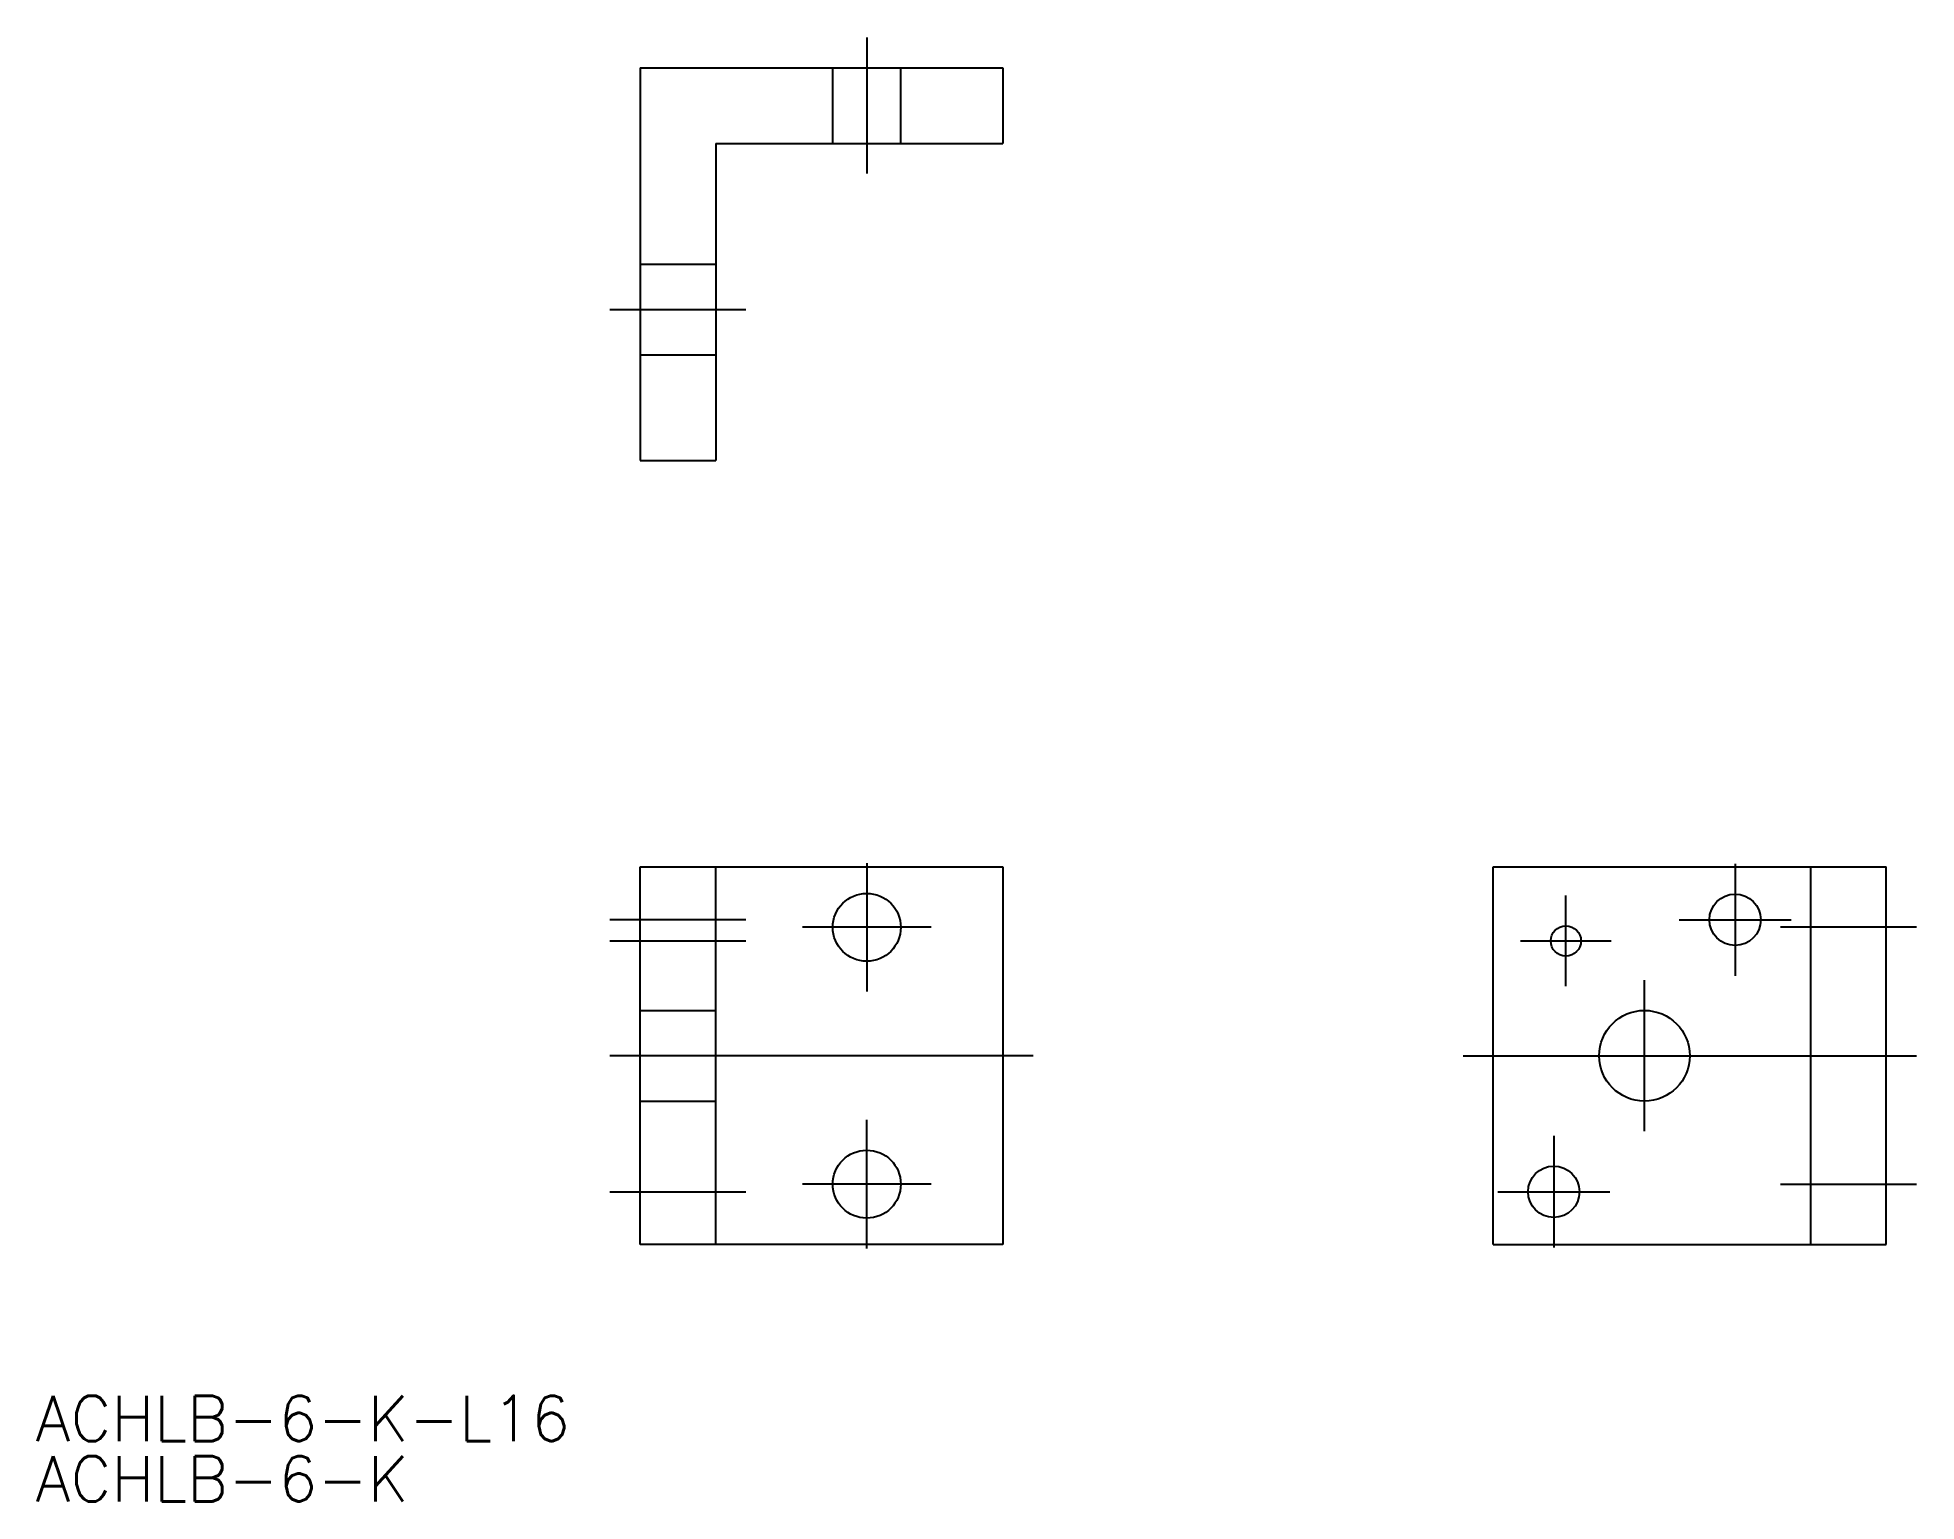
# Model space of a CAD drawing. Extents: x -40 to 84, y -17 to 80.
import ezdxf

# ---------------------------------------------------------------- set-up
doc = ezdxf.new("R2010")
doc.units = 0
doc.linetypes.add('CENTER', pattern=[50.8, 31.75, -6.35, 6.35, -6.35])
doc.linetypes.add('DASHED', pattern=[19.05, 12.7, -6.35])
doc.layers.get('0').update_dxf_attribs({"linetype": 'CONTINUOUS'})
doc.layers.add('CENTER', color=1, linetype='CENTER')
doc.styles.get("Standard").update_dxf_attribs({"font": 'txt.shx', "height": 3, "bigfont": 'bigfont.shx'})

# ---------------------------------------------------------------- blocks, each defined once
blk = doc.blocks.new('*U2')
at = {"color": 7, "linetype": 'CONTINUOUS'}
blk.add_text('ACHLB-6-K-L16', height=3, dxfattribs=at).set_placement((-40, -13))
blk = doc.blocks.new('*U3')
at = {"color": 7, "linetype": 'CONTINUOUS'}
blk.add_text('ACHLB-6-K', height=3, dxfattribs=at).set_placement((-40, -17))

msp = doc.modelspace()

# ---------------------------------------------------------------- linework, layer by layer
at = {"color": 7, "linetype": 'CONTINUOUS'}
for p, q in [((0, 77.89), (0, 51.89)), ((0, 77.89), (24, 77.89)), ((24, 77.89), (24, 72.89)), ((5, 72.89), (5, 51.89)), ((5, 72.89), (24, 72.89)), ((0, 51.89), (5, 51.89)), ((0, 0), (0, 25)), ((0, 25), (24, 25)), ((5, 0), (5, 25)), ((24, 25), (24, 0)), ((56.46, 25), (82.46, 25)), ((56.46, 0), (56.46, 25)), ((77.46, 0), (77.46, 25)), ((82.46, 0), (82.46, 25)), ((24, 0), (0, 0)), ((56.46, 0), (82.46, 0))]:
    msp.add_line(p, q, dxfattribs=at)
at = {"color": 3, "linetype": 'DASHED'}
for p, q in [((12.75, 72.89), (12.75, 77.89)), ((17.25, 72.89), (17.25, 77.89)), ((0, 64.89), (5, 64.89)), ((0, 58.89), (5, 58.89)), ((0, 15.5), (5, 15.5)), ((0, 9.5), (5, 9.5))]:
    msp.add_line(p, q, dxfattribs=at)
at = {"color": 7, "linetype": 'CONTINUOUS'}
for centre, radius in [((15, 21), 2.25), ((72.46, 21.5), 1.7), ((61.26, 20.1), 1), ((66.46, 12.5), 3), ((15, 4), 2.25), ((60.46, 3.5), 1.7)]:
    msp.add_circle(centre, radius, dxfattribs=at)
at = {"layer": 'CENTER', "color": 1, "linetype": 'CENTER'}
for p, q in [((15, 79.89), (15, 70.89)), ((-2, 61.89), (7, 61.89)), ((15, 25.25), (15, 16.75)), ((72.46, 25.2), (72.46, 17.8)), ((61.26, 17.1), (61.26, 23.1)), ((7, 21.5), (-2, 21.5)), ((68.76, 21.5), (76.16, 21.5)), ((-2, 20.1), (7, 20.1)), ((19.25, 21), (10.75, 21)), ((58.26, 20.1), (64.26, 20.1)), ((84.46, 21), (75.46, 21)), ((66.46, 7.5), (66.46, 17.5)), ((26, 12.5), (-2, 12.5)), ((54.46, 12.5), (84.46, 12.5)), ((15, -0.25), (15, 8.25)), ((60.46, 7.2), (60.46, -0.2)), ((19.25, 4), (10.75, 4)), ((75.46, 4), (84.46, 4)), ((-2, 3.5), (7, 3.5)), ((56.76, 3.5), (64.16, 3.5))]:
    msp.add_line(p, q, dxfattribs=at)

# ---------------------------------------------------------------- block references
at = {"color": 7, "linetype": 'CONTINUOUS'}
for name in ['*U2', '*U3']:
    msp.add_blockref(name, (0, 0), dxfattribs=at)

doc.saveas('drawing.dxf')
